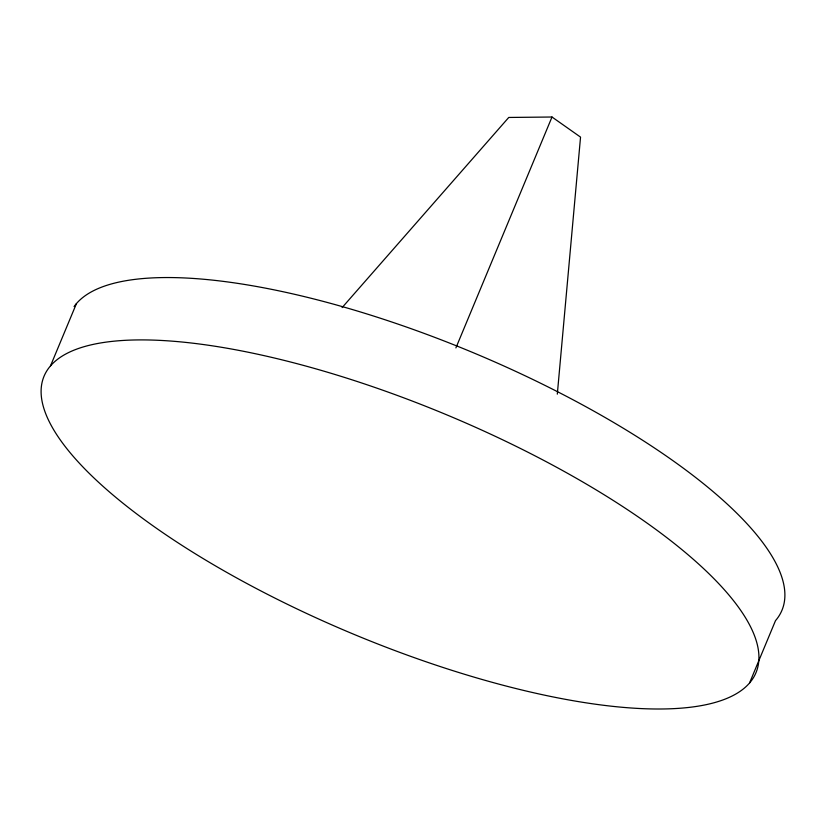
<?xml version="1.0" encoding="UTF-8"?>
<svg xmlns="http://www.w3.org/2000/svg" width="826" height="826" viewBox="0 0 826 826"><rect width="100%" height="100%" fill="white"/><g stroke="black" fill="none" stroke-linecap="round" stroke-linejoin="round"><path stroke-width="1.24" d="M557.313 394.157L580.544 137.116L552.005 117.013L508.754 117.457L342.119 307.592M50.489 365.918L76.457 303.555M455.9 347.911L552.005 117.013M749.543 682.999A385.587 119.151 22.6 0 0 295.863 363.378A385.587 119.151 22.6 0 0 154.648 526.998A385.587 119.151 22.6 0 0 749.543 682.999L775.511 620.625A385.587 119.151 22.6 0 0 502.053 365.164A385.587 119.151 22.6 0 0 74.082 306.58"/></g></svg>
